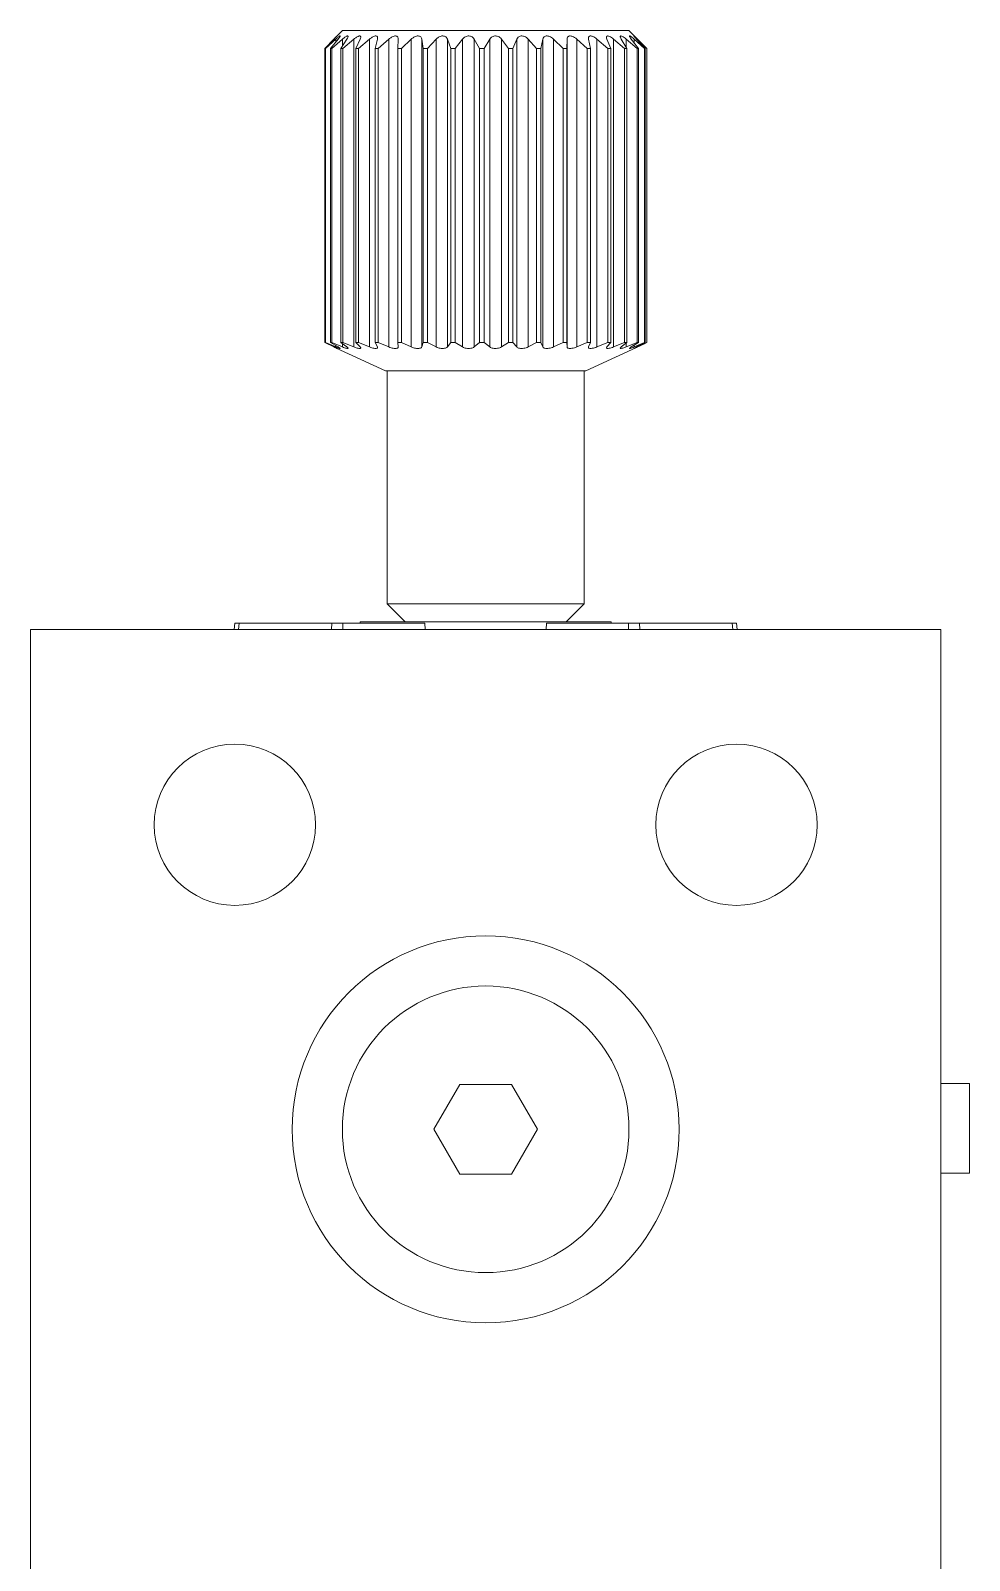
# Model space of a CAD drawing. Header units: millimetres. Extents: x 2 to 278, y 1 to 215.
# Drawn here: x 37.19 to 54.66, y 83.5 to 111.96 of the extents above; entities that cross this region are included whole.
import ezdxf

# ---------------------------------------------------------------- set-up
doc = ezdxf.new("R2010")
doc.units = ezdxf.units.MM

msp = doc.modelspace()

# ---------------------------------------------------------------- linework, layer by layer
at = {"color": 7, "linetype": 'Continuous', "lineweight": 0}
for p, q in [((42.99418059, 111.96215657), (42.88015528, 111.84813125)), ((42.99418059, 111.96215657), (42.99474922, 111.96215657)), ((42.99474922, 111.96215657), (43.04742707, 111.96215657)), ((43.04742707, 111.96215657), (43.1841024, 111.96215657)), ((43.1841024, 111.96215657), (43.40038235, 111.96215657)), ((43.40038235, 111.96215657), (43.68931549, 111.96215657)), ((43.68931549, 111.96215657), (44.04161529, 111.96215657)), ((44.04161529, 111.96215657), (44.44595854, 111.96215657)), ((44.44595854, 111.96215657), (44.88934931, 111.96215657)), ((44.88934931, 111.96215657), (45.35753666, 111.96215657)), ((45.35753666, 111.96215657), (45.83547267, 111.96215657)), ((45.83547267, 111.96215657), (46.30779606, 111.96215657)), ((46.30779606, 111.96215657), (46.759326, 111.96215657)), ((46.759326, 111.96215657), (47.17554992, 111.96215657)), ((47.17554992, 111.96215657), (47.54309005, 111.96215657)), ((47.54309005, 111.96215657), (47.85013335, 111.96215657)), ((47.85013335, 111.96215657), (48.08681119, 111.96215657)), ((48.08681119, 111.96215657), (48.24551656, 111.96215657)), ((48.24551656, 111.96215657), (48.32114853, 111.96215657)), ((48.32114853, 111.96215657), (48.32751393, 111.96215657)), ((48.62727894, 111.66239156), (48.32751393, 111.96215657)), ((42.83654436, 111.80406155), (42.66541803, 111.62882324)), ((42.66541803, 106.15730525), (42.66541803, 111.62882324)), ((42.67480807, 111.62882324), (42.84105517, 111.80406155)), ((42.68399738, 111.62882324), (42.67480807, 111.62882324)), ((42.67480807, 111.62882324), (42.67480807, 106.15730525)), ((42.8728419, 111.80406155), (42.68399738, 111.62882324)), ((42.68399738, 106.15730525), (42.68399738, 111.62882324)), ((42.77441302, 111.62882324), (42.91627597, 111.80406155)), ((42.79825513, 111.62882324), (42.77441302, 111.62882324)), ((42.77441302, 111.62882324), (42.77441302, 106.15730525)), ((42.99874822, 111.80406155), (42.79825513, 111.62882324)), ((42.79825513, 106.15730525), (42.79825513, 111.62882324)), ((42.96679033, 111.62882324), (43.07970954, 111.80406155)), ((43.00451895, 111.62882324), (42.96679033, 111.62882324)), ((42.96679033, 111.62882324), (42.96679033, 106.15730525)), ((43.2102166, 111.80406155), (43.00451895, 111.62882324)), ((43.00451895, 106.15730525), (43.00451895, 111.62882324)), ((43.2102166, 106.07559028), (43.2102166, 111.80406155)), ((43.24575685, 111.62882324), (43.326103, 111.80406155)), ((43.29615935, 111.62882324), (43.24575685, 111.62882324)), ((43.24575685, 111.62882324), (43.24575685, 106.15730525)), ((43.50045026, 111.80406155), (43.29615935, 111.62882324)), ((43.29615935, 106.15730525), (43.29615935, 111.62882324)), ((43.50045026, 106.07559028), (43.50045026, 111.80406155)), ((43.60234637, 111.62882324), (43.64753707, 111.80406155)), ((43.66380276, 111.62882324), (43.60234637, 111.62882324)), ((43.60234637, 111.62882324), (43.60234637, 106.15730525)), ((43.86012086, 111.80406155), (43.66380276, 111.62882324)), ((43.66380276, 106.15730525), (43.66380276, 111.62882324)), ((43.86012086, 106.07559028), (43.86012086, 111.80406155)), ((44.0250978, 111.62882324), (44.03368058, 111.80406155)), ((44.09563283, 111.62882324), (44.0250978, 111.62882324)), ((44.0250978, 111.62882324), (44.0250978, 106.15730525)), ((44.27766829, 111.80406155), (44.09563283, 111.62882324)), ((44.09563283, 106.15730525), (44.09563283, 111.62882324)), ((44.27766829, 106.07559028), (44.27766829, 111.80406155)), ((44.50042356, 111.62882324), (44.47212257, 111.80406155)), ((44.47212257, 111.80406155), (44.47212257, 106.07559028)), ((44.57777017, 111.62882324), (44.50042356, 111.62882324)), ((44.50042356, 111.62882324), (44.50042356, 106.15730525)), ((44.73967222, 111.80406155), (44.57777017, 111.62882324)), ((44.57777017, 106.15730525), (44.57777017, 111.62882324)), ((44.73967222, 106.07559028), (44.73967222, 111.80406155)), ((45.01304629, 111.62882324), (44.94877115, 111.80406155)), ((44.94877115, 111.80406155), (44.94877115, 106.07559028)), ((45.09471851, 111.62882324), (45.01304629, 111.62882324)), ((45.01304629, 111.62882324), (45.01304629, 106.15730525)), ((45.23128349, 111.80406155), (45.09471851, 111.62882324)), ((45.09471851, 106.15730525), (45.09471851, 111.62882324)), ((45.23128349, 106.07559028), (45.23128349, 111.80406155)), ((45.54648988, 111.62882324), (45.44830644, 111.80406155)), ((45.44830644, 111.80406155), (45.44830644, 106.07559028)), ((45.62986268, 111.62882324), (45.54648988, 111.62882324)), ((45.54648988, 111.62882324), (45.54648988, 106.15730525)), ((45.73670128, 111.80406155), (45.62986268, 111.62882324)), ((45.62986268, 106.15730525), (45.62986268, 111.62882324)), ((45.73670128, 106.07559028), (45.73670128, 111.80406155)), ((46.08360901, 111.62882324), (45.95467296, 111.80406155)), ((45.95467296, 111.80406155), (45.95467296, 106.07559028)), ((46.16600273, 111.62882324), (46.08360901, 111.62882324)), ((46.08360901, 111.62882324), (46.08360901, 106.15730525)), ((46.23968106, 111.80406155), (46.16600273, 111.62882324)), ((46.16600273, 106.15730525), (46.16600273, 111.62882324)), ((46.23968106, 106.07559028), (46.23968106, 111.80406155)), ((46.60714023, 111.62882324), (46.45159569, 111.80406155)), ((46.45159569, 111.80406155), (46.45159569, 106.07559028)), ((46.68590667, 111.62882324), (46.60714023, 111.62882324)), ((46.60714023, 111.62882324), (46.60714023, 106.15730525)), ((46.72405665, 111.80406155), (46.68590667, 111.62882324)), ((46.68590667, 106.15730525), (46.68590667, 111.62882324)), ((46.72405665, 106.07559028), (46.72405665, 111.80406155)), ((47.10025682, 111.62882324), (46.92310311, 111.80406155)), ((46.92310311, 111.80406155), (46.92310311, 106.07559028)), ((47.17286435, 111.62882324), (47.10025682, 111.62882324)), ((47.10025682, 111.62882324), (47.10025682, 106.15730525)), ((47.17425982, 111.80406155), (47.17286435, 111.62882324)), ((47.17286435, 106.15730525), (47.17286435, 111.62882324)), ((47.17425982, 106.07559028), (47.17425982, 111.80406155)), ((47.54710959, 111.62882324), (47.35404059, 111.80406155)), ((47.35404059, 111.80406155), (47.35404059, 106.07559028)), ((47.61122456, 111.62882324), (47.54710959, 111.62882324)), ((47.54710959, 111.62882324), (47.54710959, 106.15730525)), ((47.57582066, 111.80406155), (47.61122456, 111.62882324)), ((47.61122456, 106.15730525), (47.61122456, 111.62882324)), ((47.93333635, 111.62882324), (47.73055744, 111.80406155)), ((47.73055744, 111.80406155), (47.73055744, 106.07559028)), ((47.91583268, 111.80406155), (47.98689804, 111.62882324)), ((47.98689804, 111.62882324), (47.93333635, 111.62882324)), ((47.93333635, 111.62882324), (47.93333635, 106.15730525)), ((47.98689804, 106.15730525), (47.98689804, 111.62882324)), ((48.24652343, 111.62882324), (48.04055211, 111.80406155)), ((48.04055211, 111.80406155), (48.04055211, 106.07559028)), ((48.18336761, 111.80406155), (48.28781033, 111.62882324)), ((48.28781033, 111.62882324), (48.24652343, 111.62882324)), ((48.24652343, 111.62882324), (48.24652343, 106.15730525)), ((48.47660476, 111.62882324), (48.2740611, 111.80406155)), ((48.28781033, 106.15730525), (48.28781033, 111.62882324)), ((48.36982666, 111.80406155), (48.50428987, 111.62882324)), ((48.61618532, 111.62882324), (48.42357925, 111.80406155)), ((48.46921689, 111.80406155), (48.62937882, 111.62882324)), ((48.50428987, 111.62882324), (48.47660476, 111.62882324)), ((48.47660476, 111.62882324), (48.47660476, 106.15730525)), ((48.66077889, 111.62882324), (48.48430092, 111.80406155)), ((48.50428987, 106.15730525), (48.50428987, 111.62882324)), ((48.62937882, 111.62882324), (48.61618532, 111.62882324)), ((48.61618532, 111.62882324), (48.61618532, 106.15730525)), ((48.62937882, 106.15730525), (48.62937882, 111.62882324)), ((48.66077889, 111.62882324), (48.66077889, 106.15730525)), ((42.66541803, 106.15730525), (42.83654436, 106.07559028)), ((42.84105517, 106.07559028), (42.67480807, 106.15730525)), ((42.67480807, 106.15730525), (42.68399738, 106.15730525)), ((42.68399738, 106.15730525), (42.8728419, 106.07559028)), ((42.91627597, 106.07559028), (42.77441302, 106.15730525)), ((42.77441302, 106.15730525), (42.79825513, 106.15730525)), ((42.79825513, 106.15730525), (42.99874822, 106.07559028)), ((42.87995442, 106.05513391), (43.79418059, 105.62882324)), ((43.07970954, 106.07559028), (42.96679033, 106.15730525)), ((42.96679033, 106.15730525), (43.00451895, 106.15730525)), ((43.00451895, 106.15730525), (43.2102166, 106.07559028)), ((43.326103, 106.07559028), (43.24575685, 106.15730525)), ((43.24575685, 106.15730525), (43.29615935, 106.15730525)), ((43.29615935, 106.15730525), (43.50045026, 106.07559028)), ((43.64753707, 106.07559028), (43.60234637, 106.15730525)), ((43.60234637, 106.15730525), (43.66380276, 106.15730525)), ((43.66380276, 106.15730525), (43.86012086, 106.07559028)), ((44.03368058, 106.07559028), (44.0250978, 106.15730525)), ((44.0250978, 106.15730525), (44.09563283, 106.15730525)), ((44.09563283, 106.15730525), (44.27766829, 106.07559028)), ((44.47212257, 106.07559028), (44.50042356, 106.15730525)), ((44.50042356, 106.15730525), (44.57777017, 106.15730525)), ((44.57777017, 106.15730525), (44.73967222, 106.07559028)), ((44.94877115, 106.07559028), (45.01304629, 106.15730525)), ((45.01304629, 106.15730525), (45.09471851, 106.15730525)), ((45.09471851, 106.15730525), (45.23128349, 106.07559028)), ((45.44830644, 106.07559028), (45.54648988, 106.15730525)), ((45.54648988, 106.15730525), (45.62986268, 106.15730525)), ((45.62986268, 106.15730525), (45.73670128, 106.07559028)), ((45.95467296, 106.07559028), (46.08360901, 106.15730525)), ((46.08360901, 106.15730525), (46.16600273, 106.15730525)), ((46.16600273, 106.15730525), (46.23968106, 106.07559028)), ((46.45159569, 106.07559028), (46.60714023, 106.15730525)), ((46.60714023, 106.15730525), (46.68590667, 106.15730525)), ((46.68590667, 106.15730525), (46.72405665, 106.07559028)), ((46.92310311, 106.07559028), (47.10025682, 106.15730525)), ((47.10025682, 106.15730525), (47.17286435, 106.15730525)), ((47.17286435, 106.15730525), (47.17425982, 106.07559028)), ((47.35404059, 106.07559028), (47.54710959, 106.15730525)), ((47.52751393, 105.62882324), (48.62717909, 106.14160552)), ((47.54710959, 106.15730525), (47.61122456, 106.15730525)), ((47.61122456, 106.15730525), (47.57582066, 106.07559028)), ((47.73055744, 106.07559028), (47.93333635, 106.15730525)), ((47.98689804, 106.15730525), (47.91583268, 106.07559028)), ((47.93333635, 106.15730525), (47.98689804, 106.15730525)), ((48.04055211, 106.07559028), (48.24652343, 106.15730525)), ((48.28781033, 106.15730525), (48.18336761, 106.07559028)), ((48.24652343, 106.15730525), (48.28781033, 106.15730525)), ((48.2740611, 106.07559028), (48.47660476, 106.15730525)), ((48.50428987, 106.15730525), (48.36982666, 106.07559028)), ((48.42357925, 106.07559028), (48.61618532, 106.15730525)), ((48.62937882, 106.15730525), (48.46921689, 106.07559028)), ((48.47660476, 106.15730525), (48.50428987, 106.15730525)), ((48.48430092, 106.07559028), (48.66077889, 106.15730525)), ((48.61618532, 106.15730525), (48.62937882, 106.15730525)), ((47.50400698, 105.62882324), (43.79418059, 105.62882324)), ((43.82751393, 105.62882324), (43.82751393, 101.2954899)), ((47.49418059, 101.2954899), (47.49418059, 105.62882324)), ((47.52751393, 105.62882324), (47.50400698, 105.62882324)), ((43.82751393, 101.2954899), (44.16084726, 100.96215657)), ((43.82751393, 101.2954899), (47.49418059, 101.2954899)), ((47.16084726, 100.96215657), (47.49418059, 101.2954899)), ((37.19418059, 82.8854899), (37.19418059, 100.81882324)), ((37.19418059, 100.81882324), (54.12751393, 100.81882324)), ((40.99693997, 100.9354899), (40.98467781, 100.81882324)), ((40.99693997, 100.9354899), (41.07311382, 100.9354899)), ((42.80131563, 100.9354899), (41.07311382, 100.9354899)), ((42.80131563, 100.9354899), (43.00503602, 100.9354899)), ((43.00503602, 100.9354899), (44.52990776, 100.9354899)), ((43.32751393, 100.96215657), (43.32751393, 100.9354899)), ((47.99418059, 100.96215657), (43.32751393, 100.96215657)), ((44.536022, 100.81882324), (44.52990776, 100.9354899)), ((46.78567252, 100.81882324), (46.79178676, 100.9354899)), ((46.79178676, 100.9354899), (48.3166585, 100.9354899)), ((47.99418059, 100.9354899), (47.99418059, 100.96215657)), ((48.3166585, 100.9354899), (48.52037889, 100.9354899)), ((48.52037889, 100.9354899), (50.2485807, 100.9354899)), ((50.2485807, 100.9354899), (50.32475455, 100.9354899)), ((50.33701671, 100.81882324), (50.32475455, 100.9354899)), ((54.12751393, 100.81882324), (54.12751393, 82.8854899)), ((45.17972204, 92.35215657), (44.69859681, 91.51882324)), ((46.14197249, 92.35215657), (45.17972204, 92.35215657)), ((46.62309771, 91.51882324), (46.14197249, 92.35215657)), ((54.66084726, 92.36882324), (54.12751393, 92.36882324)), ((54.66084726, 92.36882324), (54.66084726, 92.30567706)), ((54.66084726, 92.30567706), (54.66084726, 90.70215657)), ((44.69859681, 91.51882324), (45.17972204, 90.6854899)), ((46.14197249, 90.6854899), (46.62309771, 91.51882324)), ((45.17972204, 90.6854899), (46.14197249, 90.6854899)), ((54.12751393, 90.70215657), (54.66084726, 90.70215657))]:
    msp.add_line(p, q, dxfattribs=at)
at = {"color": 8, "linetype": 'Continuous', "lineweight": 0}
for p, q in [((42.8728419, 111.75040897), (42.8728419, 111.80406155)), ((42.99874822, 111.6784184), (42.99874822, 111.80406155)), ((48.2740611, 111.80406155), (48.2740611, 111.65189226)), ((48.42357925, 111.80406155), (48.42357925, 111.73400883)), ((48.48430092, 111.80406155), (48.48430092, 111.78755762)), ((42.8728419, 106.07559028), (42.8728419, 106.10060889)), ((42.99874822, 106.07559028), (42.99874822, 106.13417865)), ((48.2740611, 106.14654799), (48.2740611, 106.07559028)), ((48.42357925, 106.1082564), (48.42357925, 106.07559028)), ((48.48430092, 106.08328619), (48.48430092, 106.07559028)), ((41.07311382, 100.9354899), (41.06249448, 100.81882324)), ((42.79069629, 100.81882324), (42.80131563, 100.9354899)), ((43.00503602, 100.9354899), (43.00503602, 100.81882324)), ((48.3166585, 100.81882324), (48.3166585, 100.9354899)), ((48.52037889, 100.9354899), (48.53099823, 100.81882324)), ((50.25920004, 100.81882324), (50.2485807, 100.9354899))]:
    msp.add_line(p, q, dxfattribs=at)
at = {"color": 7, "linetype": 'Continuous', "lineweight": 0}
for centre, radius in [((40.99418059, 97.1854899), 1.5), ((50.32751393, 97.1854899), 1.5), ((45.66084726, 91.51882324), 3.6), ((45.66084726, 91.51882324), 2.66666667)]:
    msp.add_circle(centre, radius, dxfattribs=at)
for points, knots in [([(42.83654436, 111.80406155), (42.84828604, 111.81595648), (42.86821486, 111.83614542), (42.88742657, 111.85545146), (42.89610775, 111.86380903), (42.89590724, 111.86287643), (42.88719408, 111.85302352), (42.86915443, 111.83350476), (42.85080276, 111.81427535), (42.84105517, 111.80406155)], [0, 0, 0, 0, 0.1991256028, 0.3379705175, 0.4537620638, 0.5699321528, 0.6785816113, 0.8292770319, 1, 1, 1, 1]), ([(42.8728419, 111.80406155), (42.88608546, 111.81595648), (42.9085634, 111.83614542), (42.93371346, 111.85545146), (42.94831573, 111.86380903), (42.95407019, 111.86287643), (42.95154747, 111.85302352), (42.93962241, 111.83350476), (42.92437481, 111.81427535), (42.91627597, 111.80406155)], [0, 0, 0, 0, 0.1991256028, 0.3379705175, 0.4537620638, 0.5699321528, 0.6785816113, 0.8292770319, 1, 1, 1, 1]), ([(42.99874822, 111.80406155), (43.01306801, 111.81595648), (43.0373726, 111.83614542), (43.06765267, 111.85545146), (43.0877067, 111.86380903), (43.09923119, 111.86287643), (43.10297999, 111.85302352), (43.0975528, 111.83350476), (43.08589934, 111.81427535), (43.07970954, 111.80406155)], [0, 0, 0, 0, 0.1991256028, 0.3379705175, 0.4537620638, 0.5699321528, 0.6785816113, 0.8292770319, 1, 1, 1, 1]), ([(43.2102166, 111.80406155), (43.22515236, 111.81595648), (43.25050244, 111.83614542), (43.2849393, 111.85545146), (43.30980053, 111.86380903), (43.32672464, 111.86287643), (43.33662447, 111.85302352), (43.33786958, 111.83350476), (43.33018481, 111.81427535), (43.326103, 111.80406155)], [0, 0, 0, 0, 0.1991256028, 0.3379705175, 0.4537620638, 0.5699321528, 0.6785816113, 0.8292770319, 1, 1, 1, 1]), ([(43.50045026, 111.80406155), (43.51552196, 111.81595648), (43.54110274, 111.83614542), (43.57858956, 111.85545146), (43.60745894, 111.86380903), (43.62923871, 111.86287643), (43.64497138, 111.85302352), (43.65284877, 111.83350476), (43.64937969, 111.81427535), (43.64753707, 111.80406155)], [0, 0, 0, 0, 0.1991256028, 0.3379705175, 0.4537620638, 0.5699321528, 0.6785816113, 0.8292770319, 1, 1, 1, 1]), ([(43.86012086, 111.80406155), (43.87484407, 111.81595648), (43.89983338, 111.83614542), (43.93916529, 111.85545146), (43.97111494, 111.86380903), (43.99705035, 111.86287643), (44.01811019, 111.85302352), (44.03236669, 111.83350476), (44.03322479, 111.81427535), (44.03368058, 111.80406155)], [0, 0, 0, 0, 0.1991256028, 0.3379705175, 0.4537620638, 0.5699321528, 0.6785816113, 0.8292770319, 1, 1, 1, 1]), ([(44.27766829, 111.80406155), (44.2915698, 111.81595648), (44.31516445, 111.83614542), (44.3550773, 111.85545146), (44.38908032, 111.86380903), (44.41833779, 111.86287643), (44.44404793, 111.85302352), (44.46422531, 111.83350476), (44.46938302, 111.81427535), (44.47212257, 111.80406155)], [0, 0, 0, 0, 0.1991256028, 0.3379705175, 0.4537620638, 0.5699321528, 0.6785816113, 0.8292770319, 1, 1, 1, 1]), ([(44.73967222, 111.80406155), (44.75230523, 111.81595648), (44.77374688, 111.83614542), (44.81295784, 111.85545146), (44.84792134, 111.86380903), (44.8795605, 111.86287643), (44.9090946, 111.85302352), (44.93454435, 111.83350476), (44.94383589, 111.81427535), (44.94877115, 111.80406155)], [0, 0, 0, 0, 0.1991256028, 0.3379705175, 0.4537620638, 0.5699321528, 0.6785816113, 0.8292770319, 1, 1, 1, 1]), ([(45.23128349, 111.80406155), (45.24224194, 111.81595648), (45.26084144, 111.83614542), (45.29809023, 111.85545146), (45.33289047, 111.86380903), (45.36589442, 111.86287643), (45.39830322, 111.85302352), (45.42820735, 111.83350476), (45.4413341, 111.81427535), (45.44830644, 111.80406155)], [0, 0, 0, 0, 0.19912560278, 0.33797051747, 0.45376206377, 0.56993215282, 0.67858161131, 0.8292770319, 1, 1, 1, 1]), ([(45.73670128, 111.80406155), (45.74563298, 111.81595648), (45.76079252, 111.83614542), (45.79488194, 111.85545146), (45.8284004, 111.86380903), (45.86170836, 111.86287643), (45.89595023, 111.85302352), (45.9293476, 111.83350476), (45.94588764, 111.81427535), (45.95467296, 111.80406155)], [0, 0, 0, 0, 0.19912560278, 0.33797051747, 0.45376206377, 0.56993215282, 0.67858161131, 0.8292770319, 1, 1, 1, 1]), ([(46.23968106, 111.80406155), (46.24629894, 111.81595648), (46.25753127, 111.83614542), (46.28736566, 111.85545146), (46.31852503, 111.86380903), (46.35106647, 111.86287643), (46.38604082, 111.85302352), (46.42185803, 111.83350476), (46.44127975, 111.81427535), (46.45159569, 111.80406155)], [0, 0, 0, 0, 0.1991256028, 0.3379705175, 0.4537620638, 0.5699321528, 0.6785816113, 0.8292770319, 1, 1, 1, 1]), ([(46.72405665, 111.80406155), (46.72814799, 111.81595648), (46.73509211, 111.83614542), (46.75971256, 111.85545146), (46.78751136, 111.86380903), (46.81824036, 111.86287643), (46.8528231, 111.85302352), (46.88990894, 111.83350476), (46.91158811, 111.81427535), (46.92310311, 111.80406155)], [0, 0, 0, 0, 0.19912560278, 0.33797051747, 0.45376206377, 0.56993215282, 0.67858161131, 0.8292770319, 1, 1, 1, 1]), ([(47.17425982, 111.80406155), (47.17569312, 111.81595648), (47.17812584, 111.83614542), (47.19674103, 111.85545146), (47.22028578, 111.86380903), (47.24821468, 111.86287643), (47.2812943, 111.85302352), (47.3184568, 111.83350476), (47.34169664, 111.81427535), (47.35404059, 111.80406155)], [0, 0, 0, 0, 0.1991256028, 0.3379705175, 0.4537620638, 0.5699321528, 0.6785816113, 0.8292770319, 1, 1, 1, 1]), ([(47.57582066, 111.80406155), (47.57454986, 111.81595648), (47.57239298, 111.83614542), (47.58440461, 111.85545146), (47.60293856, 111.86380903), (47.62716971, 111.86287643), (47.657683, 111.85302352), (47.69372772, 111.83350476), (47.71778128, 111.81427535), (47.73055744, 111.80406155)], [0, 0, 0, 0, 0.1991256028, 0.3379705175, 0.4537620638, 0.5699321528, 0.6785816113, 0.8292770319, 1, 1, 1, 1]), ([(47.91583268, 111.80406155), (47.91189863, 111.81595648), (47.90522147, 111.83614542), (47.91024347, 111.85545146), (47.92317093, 111.86380903), (47.94292551, 111.86287643), (47.96989175, 111.85302352), (48.0036602, 111.83350476), (48.02775437, 111.81427535), (48.04055211, 111.80406155)], [0, 0, 0, 0, 0.1991256028, 0.3379705175, 0.4537620638, 0.5699321528, 0.6785816113, 0.8292770319, 1, 1, 1, 1]), ([(48.18336761, 111.80406155), (48.17689675, 111.81595648), (48.16591393, 111.83614542), (48.16378489, 111.85545146), (48.17069035, 111.86380903), (48.18533345, 111.86287643), (48.20788591, 111.85302352), (48.23829274, 111.83350476), (48.26165312, 111.81427535), (48.2740611, 111.80406155)], [0, 0, 0, 0, 0.1991256028, 0.3379705175, 0.4537620638, 0.5699321528, 0.6785816113, 0.8292770319, 1, 1, 1, 1]), ([(48.36982666, 111.80406155), (48.36102697, 111.81595648), (48.34609149, 111.83614542), (48.33687983, 111.85545146), (48.33754135, 111.86380903), (48.34660232, 111.86287643), (48.36401615, 111.85302352), (48.39008406, 111.83350476), (48.41195983, 111.81427535), (48.42357925, 111.80406155)], [0, 0, 0, 0, 0.1991256028, 0.3379705175, 0.4537620638, 0.5699321528, 0.6785816113, 0.8292770319, 1, 1, 1, 1]), ([(48.46921689, 111.80406155), (48.45837119, 111.81595648), (48.43996308, 111.83614542), (48.42396489, 111.85545146), (48.41836121, 111.86380903), (48.42154881, 111.86287643), (48.43326433, 111.85302352), (48.45415546, 111.83350476), (48.47384352, 111.81427535), (48.48430092, 111.80406155)], [0, 0, 0, 0, 0.19912560278, 0.33797051747, 0.45376206377, 0.56993215282, 0.67858161131, 0.8292770319, 1, 1, 1, 1]), ([(42.84105517, 106.07559028), (42.8520742, 106.0701994), (42.87414694, 106.05940068), (42.89314353, 106.04970947), (42.89774956, 106.04701449), (42.88854225, 106.05109816), (42.86823874, 106.06062063), (42.84737952, 106.0704727), (42.83654436, 106.07559028)], [0, 0, 0, 0, 0.1777852231, 0.3561299715, 0.5212865231, 0.6760285906, 0.8317155971, 1, 1, 1, 1]), ([(42.91627597, 106.07559028), (42.92537427, 106.0701994), (42.9435995, 106.05940068), (42.95481269, 106.04970947), (42.95147281, 106.04701449), (42.9350825, 106.05109816), (42.90858975, 106.06062063), (42.88506279, 106.0704727), (42.8728419, 106.07559028)], [0, 0, 0, 0, 0.1777852231, 0.3561299715, 0.5212865231, 0.6760285906, 0.8317155971, 1, 1, 1, 1]), ([(43.07970954, 106.07559028), (43.08659468, 106.0701994), (43.10038664, 106.05940068), (43.10345603, 106.04970947), (43.09227757, 106.04701449), (43.06923108, 106.05109816), (43.03740058, 106.06062063), (43.01196206, 106.0704727), (42.99874822, 106.07559028)], [0, 0, 0, 0, 0.1777852231, 0.3561299715, 0.5212865231, 0.6760285906, 0.8317155971, 1, 1, 1, 1]), ([(43.326103, 106.07559028), (43.3305537, 106.0701994), (43.33946909, 106.05940068), (43.33429603, 106.04970947), (43.31563828, 106.04701449), (43.28667634, 106.05109816), (43.25053115, 106.06062063), (43.22399868, 106.0704727), (43.2102166, 106.07559028)], [0, 0, 0, 0, 0.17778522306, 0.35612997153, 0.52128652306, 0.67602859061, 0.83171559705, 1, 1, 1, 1]), ([(43.64753707, 106.07559028), (43.64941026, 106.0701994), (43.65316254, 106.05940068), (43.63991329, 106.04970947), (43.61437594, 106.04701449), (43.5804294, 106.05109816), (43.54113126, 106.06062063), (43.51435762, 106.0704727), (43.50045026, 106.07559028)], [0, 0, 0, 0, 0.1777852231, 0.3561299715, 0.5212865231, 0.6760285906, 0.8317155971, 1, 1, 1, 1]), ([(44.03368058, 106.07559028), (44.03291607, 106.0701994), (44.03138464, 106.05940068), (44.01048504, 106.04970947), (43.97888887, 106.04701449), (43.9410488, 106.05109816), (43.89986078, 106.06062063), (43.8737065, 106.0704727), (43.86012086, 106.07559028)], [0, 0, 0, 0, 0.17778522306, 0.35612997153, 0.52128652306, 0.67602859061, 0.83171559705, 1, 1, 1, 1]), ([(44.47212257, 106.07559028), (44.46874492, 106.0701994), (44.461979, 106.05940068), (44.43410079, 106.04970947), (44.39746132, 106.04701449), (44.35694394, 106.05109816), (44.31518986, 106.06062063), (44.29049555, 106.0704727), (44.27766829, 106.07559028)], [0, 0, 0, 0, 0.1777852231, 0.3561299715, 0.5212865231, 0.6760285906, 0.8317155971, 1, 1, 1, 1]), ([(44.94877115, 106.07559028), (44.94288893, 106.0701994), (44.93110597, 106.05940068), (44.89714518, 106.04970947), (44.85664004, 106.04701449), (44.81474761, 106.05109816), (44.77376948, 106.06062063), (44.75132884, 106.0704727), (44.73967222, 106.07559028)], [0, 0, 0, 0, 0.1777852231, 0.3561299715, 0.5212865231, 0.6760285906, 0.8317155971, 1, 1, 1, 1]), ([(45.44830644, 106.07559028), (45.4401087, 106.0701994), (45.42368743, 106.05940068), (45.38473558, 106.04970947), (45.34166664, 106.04701449), (45.29974562, 106.05109816), (45.26086051, 106.06062063), (45.2413948, 106.0704727), (45.23128349, 106.07559028)], [0, 0, 0, 0, 0.17778522306, 0.35612997153, 0.52128652306, 0.67602859061, 0.83171559705, 1, 1, 1, 1]), ([(45.95467296, 106.07559028), (45.9444232, 106.0701994), (45.9238914, 106.05940068), (45.88120044, 106.04970947), (45.83695197, 106.04701449), (45.79634973, 106.05109816), (45.76080743, 106.06062063), (45.7449423, 106.0704727), (45.73670128, 106.07559028)], [0, 0, 0, 0, 0.1777852231, 0.3561299715, 0.5212865231, 0.6760285906, 0.8317155971, 1, 1, 1, 1]), ([(46.45159569, 106.07559028), (46.43962333, 106.0701994), (46.41564092, 106.05940068), (46.37058297, 106.04970947), (46.32657714, 106.04701449), (46.28859868, 106.05109816), (46.25754156, 106.06062063), (46.24578692, 106.0704727), (46.23968106, 106.07559028)], [0, 0, 0, 0, 0.17778522306, 0.35612997153, 0.52128652306, 0.67602859061, 0.83171559705, 1, 1, 1, 1]), ([(46.92310311, 106.07559028), (46.90979295, 106.0701994), (46.88313075, 106.05940068), (46.83715401, 106.04970947), (46.79480522, 106.04701449), (46.76067118, 106.05109816), (46.73509744, 106.06062063), (46.7278311, 106.0704727), (46.72405665, 106.07559028)], [0, 0, 0, 0, 0.1777852231, 0.3561299715, 0.5212865231, 0.6760285906, 0.8317155971, 1, 1, 1, 1]), ([(47.35404059, 106.07559028), (47.33982044, 106.0701994), (47.31133538, 106.05940068), (47.26591758, 106.04970947), (47.22658695, 106.04701449), (47.19739443, 106.05109816), (47.17812604, 106.06062063), (47.17558154, 106.0704727), (47.17425982, 106.07559028)], [0, 0, 0, 0, 0.1777852231, 0.3561299715, 0.5212865231, 0.6760285906, 0.8317155971, 1, 1, 1, 1]), ([(47.73055744, 106.07559028), (47.71588434, 106.0701994), (47.68649196, 106.05940068), (47.64309287, 106.04970947), (47.60804451, 106.04701449), (47.5847318, 106.05109816), (47.57238805, 106.06062063), (47.57464717, 106.0704727), (47.57582066, 106.07559028)], [0, 0, 0, 0, 0.1777852231, 0.3561299715, 0.5212865231, 0.6760285906, 0.8317155971, 1, 1, 1, 1]), ([(48.04055211, 106.07559028), (48.02589767, 106.0701994), (47.99654266, 106.05940068), (47.95655715, 106.04970947), (47.92691756, 106.04701449), (47.91023393, 106.05109816), (47.90521156, 106.06062063), (47.9122017, 106.0704727), (47.91583268, 106.07559028)], [0, 0, 0, 0, 0.1777852231, 0.3561299715, 0.5212865231, 0.6760285906, 0.8317155971, 1, 1, 1, 1]), ([(48.2740611, 106.07559028), (48.25989632, 106.0701994), (48.23152218, 106.05940068), (48.19623543, 106.04970947), (48.17295724, 106.04701449), (48.16343893, 106.05109816), (48.16589936, 106.06062063), (48.17739585, 106.0704727), (48.18336761, 106.07559028)], [0, 0, 0, 0, 0.1777852231, 0.3561299715, 0.5212865231, 0.6760285906, 0.8317155971, 1, 1, 1, 1]), ([(48.42357925, 106.07559028), (48.4103594, 106.0701994), (48.3838781, 106.05940068), (48.35442425, 106.04970947), (48.33825564, 106.04701449), (48.33620857, 106.05109816), (48.34607272, 106.06062063), (48.36170605, 106.0704727), (48.36982666, 106.07559028)], [0, 0, 0, 0, 0.1777852231, 0.3561299715, 0.5212865231, 0.6760285906, 0.8317155971, 1, 1, 1, 1]), ([(48.48430092, 106.07559028), (48.4724509, 106.0701994), (48.44871357, 106.05940068), (48.42603929, 106.04970947), (48.41749993, 106.04701449), (48.4229899, 106.05109816), (48.43994073, 106.06062063), (48.45920843, 106.0704727), (48.46921689, 106.07559028)], [0, 0, 0, 0, 0.1777852231, 0.3561299715, 0.5212865231, 0.6760285906, 0.8317155971, 1, 1, 1, 1])]:
    msp.add_open_spline(points, degree=3, knots=knots, dxfattribs=at)

doc.saveas('drawing.dxf')
